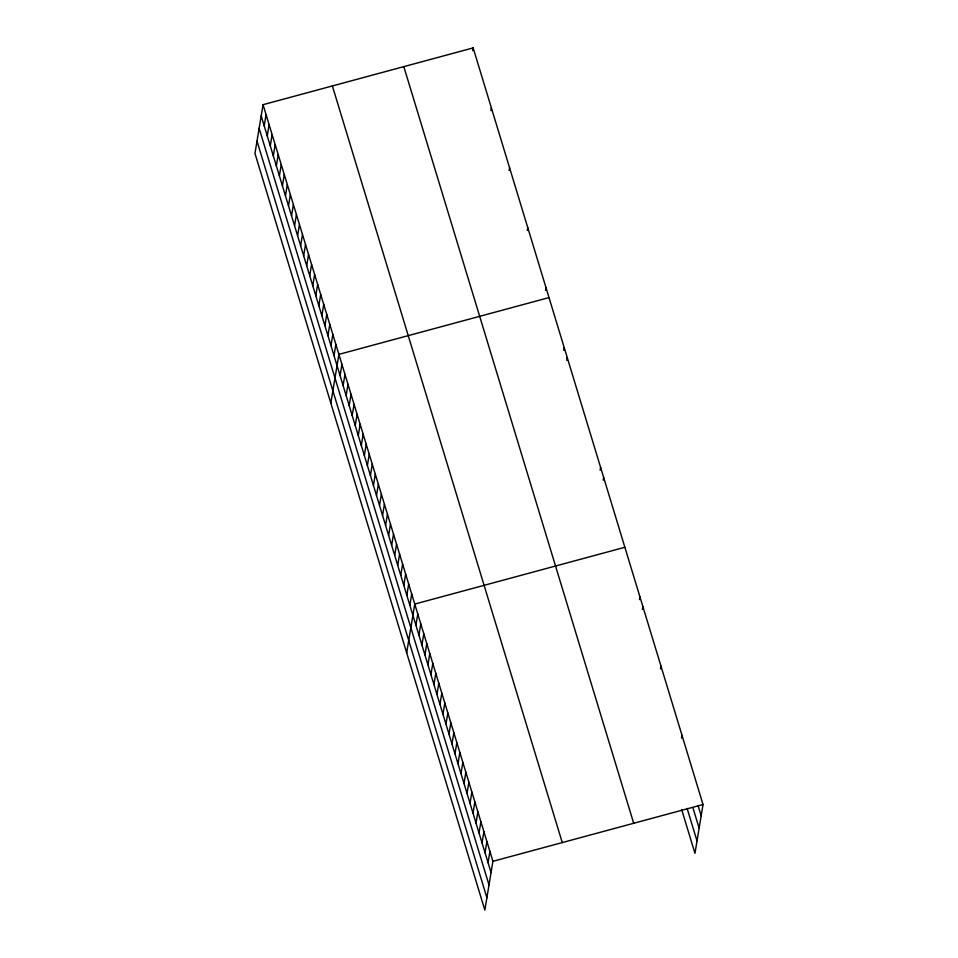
<?xml version="1.0" encoding="UTF-8"?>
<svg xmlns="http://www.w3.org/2000/svg" width="958" height="958" viewBox="0 0 958 958"><rect width="100%" height="100%" fill="white"/><g stroke="black" fill="none" stroke-linecap="round" stroke-linejoin="round"><path stroke-width="1.44" d="M263.043 104.685L254.972 153.46L484.844 910.1L492.915 861.314L263.043 104.685L473.156 47.9L703.028 804.54L694.957 853.315L681.641 809.498M264.216 125.917L266.073 114.673M267.246 135.904L269.114 124.66M270.288 145.891L272.144 134.647M273.317 155.879L275.185 144.634M276.359 165.866L278.215 154.621M279.389 175.853L281.245 164.608M282.418 185.84L284.286 174.596M285.46 195.827L287.316 184.583M288.49 205.814L290.358 194.57M291.519 215.801L293.387 204.557M294.561 225.789L296.417 214.544M297.591 235.776L299.459 224.531M300.632 245.763L302.488 234.518M303.662 255.75L305.53 244.506M306.692 265.749L308.56 254.493M309.733 275.736L311.589 264.48M312.763 285.724L314.631 274.467M315.805 295.711L317.661 284.454M318.834 305.698L320.691 294.453M321.864 315.685L323.732 304.44M324.906 325.672L326.762 314.428M327.935 335.659L329.803 324.415M330.977 345.646L332.833 334.402M334.007 355.634L335.863 344.389M330.821 403.15L338.904 354.376L549.018 297.591M340.078 375.608L341.934 364.363M343.108 385.595L344.976 374.35M346.149 395.582L348.005 384.338M349.179 405.569L351.035 394.325M352.209 415.556L354.077 404.312M355.25 425.544L357.106 414.299M358.28 435.531L360.148 424.286M361.31 445.518L363.178 434.273M364.351 455.505L366.207 444.261M367.381 465.492L369.249 454.248M370.423 475.479L372.279 464.235M373.452 485.466L375.32 474.222M376.482 495.454L378.35 484.209M379.524 505.441L381.38 494.196M382.553 515.428L384.421 504.183M385.595 525.415L387.451 514.171M388.625 535.414L390.481 524.158M472.689 50.714L473.156 47.9M391.654 545.401L393.522 534.145M394.696 555.389L396.552 544.132M397.726 565.376L399.594 554.119M400.767 575.363L402.623 564.118M403.797 585.35L405.653 574.105M406.827 595.337L408.695 584.093M490.903 110.637L491.358 107.823M409.868 605.324L411.724 594.08M406.683 652.841L414.766 604.067L624.879 547.281M415.904 625.203L417.772 613.958M418.909 635.094L420.778 623.85M421.915 644.997L423.783 633.741M424.921 654.889L426.789 643.644M509.105 170.56L509.572 167.746M427.927 664.78L429.795 653.536M430.932 674.671L432.8 663.427M433.938 684.575L435.806 673.318M436.944 694.466L438.812 683.222M439.95 704.358L441.818 693.113M442.955 714.249L444.823 703.004M527.307 230.483L527.774 227.681M445.961 724.152L447.829 712.908M448.967 734.044L450.835 722.799M451.972 743.935L453.841 732.69M454.99 753.826L456.846 742.582M457.996 763.73L459.852 752.485M461.002 773.621L462.858 762.376M464.007 783.512L465.863 772.268M545.521 290.418L545.976 287.604M467.013 793.416L468.869 782.159M470.019 803.307L471.875 792.062M473.024 813.198L474.881 801.954M476.03 823.09L477.886 811.845M479.036 832.993L480.892 821.736M482.042 842.884L483.898 831.64M563.723 350.341L564.19 347.526M485.047 852.776L486.904 841.531M566.753 360.328L567.22 357.514M488.053 862.667L489.909 851.423M600.139 470.186L600.594 467.384M603.169 480.174L603.636 477.371M639.441 599.564L639.908 596.75M642.447 609.456L642.914 606.642M660.481 668.828L660.948 666.014M681.521 738.091L681.988 735.277M492.915 861.314L703.028 804.54M698.166 805.882L701.172 815.785M693.113 808.384L699.124 828.167M687.125 808.42L697.005 840.932M403.821 66.641L633.693 823.269M332.378 85.945L562.262 842.585M261.187 115.93L491.059 872.57M259.127 128.312L489.011 884.952M257.019 141.077L486.892 897.718"/></g></svg>
